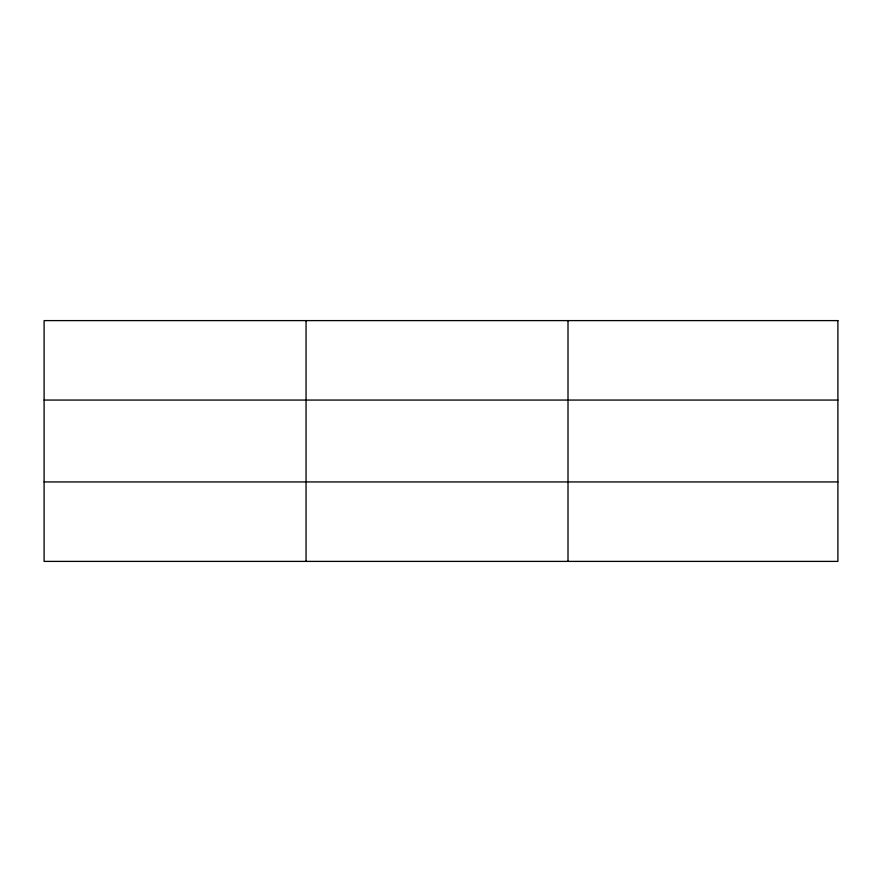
<?xml version="1.0" encoding="UTF-8"?>
<svg xmlns="http://www.w3.org/2000/svg" width="882" height="882" viewBox="0 0 882 882"><rect width="100%" height="100%" fill="white"/><g stroke="black" fill="none" stroke-linecap="round" stroke-linejoin="round"><path stroke-width="1.32" d="M306.054 561.393L306.054 320.607M568.008 561.393L568.008 320.607M44.1 400.064L837.9 400.064M44.1 481.936L837.9 481.936M837.9 320.607L44.1 320.607L44.1 561.393L837.9 561.393L837.9 320.607"/></g></svg>
